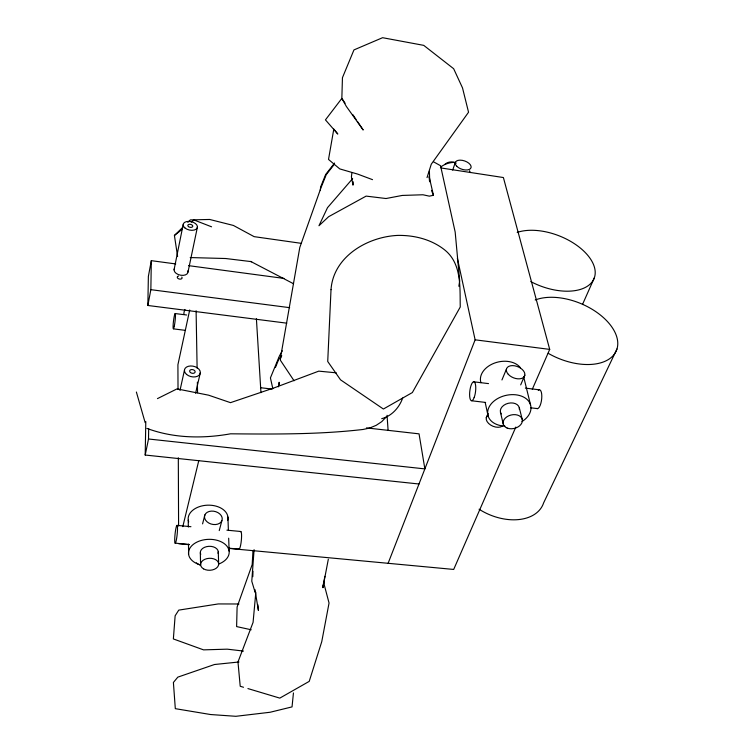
<?xml version="1.0" encoding="UTF-8"?>
<svg xmlns="http://www.w3.org/2000/svg" width="754" height="754" viewBox="0 0 754 754"><rect width="100%" height="100%" fill="white"/><g stroke="black" fill="none" stroke-linecap="round" stroke-linejoin="round"><path stroke-width="1.13" d="M418.988 484.002L145.202 455.03L148.519 438.998L148.679 428.621M286.774 323.164L147.85 305.474L150.857 289.668L151.318 260.667L175.748 263.938M145.202 455.03L145.795 421.571M147.85 305.474L148.368 276.388L151.318 260.667M252.995 550.59L252.194 564.548L237.105 606.989L236.615 626.583L251.205 629.769M254.089 549.657L251.77 581.202L255.097 592.248M320.327 190.338L320.582 187.096L325.681 174.466L334.578 163.053M255.823 592.333L253.08 622.352L237.981 661.955L240.215 686.272L243.514 687.262M353.296 181.855L352.985 185.154L351.421 176.898L351.882 172.741M293.447 692.945L292.034 706.894L270.111 712.257L235.879 716.3L210.62 714.538L175.314 708.666L173.401 682.455L177.831 677.13L214.475 664.51L238.999 661.984M324.851 576.32L322.919 587.686L323.626 582.465L329.046 603.03L321.751 641.682L309.215 681.38L279.809 698.119L247.915 688.572M278.405 386.83L279.14 382.259L279.319 384.351M458.837 286.266L459.695 281.025L455.171 232.043L440.543 165.72L433.531 161.818M294.06 380.779L280.413 360.28L280.309 358.904L299.79 247.472L321.138 187.322L326.237 174.683L334.456 164.155M252.986 571.249L252.797 576.697M322.995 587.093L328.329 559.214M275.417 367.556L279.31 357.952M174.07 269.743L183.156 224.635M188.01 272.006L197.435 227.029M189.706 309.979L177.916 364.738L178.019 389.469M179.989 390.459L184.438 370.242M195.597 393.277L200.347 372.636M182.798 526.65L198.764 460.694M202.581 523.879L204.852 514.973M219.235 530.599L221.902 520.628A9.001 6.569 14 0 0 211.214 511.118A9.001 6.569 14 0 0 206.973 521.74A9.001 6.569 14 0 0 221.902 520.628M427.028 177.605L431.269 164.212L468.545 112.233L462.513 87.907L453.654 68.718L423.739 45.363L382.589 37.7L353.946 49.924L342.448 77.69L341.845 98.406L346.312 106.38L363.192 129.99L357.368 121.375M452.692 170.112L455.303 162.468M402.664 398.027C399.337 407.594 391.722 416.076 381.703 418.668M388.112 563.304L475.124 339.818L457.358 258.226M486.273 417.688L488.064 413.371M501.947 379.95L506.424 369.177M520.675 384.908L524.812 375.238M515.821 427.056L453.691 569.44L228.98 548.412M532.286 389.3L549.704 349.394L503.389 177.539L441.052 167.972M582.465 304.559L594.35 277.802M280.309 358.904L281.732 355.709M616.951 348.998L543.606 502.918A46.145 30.678 23.9 0 1 479.073 509.223M282.326 350.817L279.451 355.907L270.422 377.895L272.825 388.678M352.636 178.632L327.509 207.67L318.961 225.738L328.621 216.7L366.133 196.106L386.029 198.528L402.231 195.437L422.966 194.768L429.328 196.153L433.446 195.286L429.139 176.559L429.478 180.941M386.01 417.198L381.75 421.627L376.237 425.303L369.846 427.97M177.614 256.53L174.41 235.465L182.788 227.284M187.821 222.373L190.338 219.914L209.659 219.461L233.41 225.455L254.136 236.652L301.468 243.363M174.41 235.465L182.421 229.131M191.318 222.091L193.985 219.98L211.563 226.803M157.454 398.621L177.002 388.894L208.594 395.181L230.488 402.655L273.9 387.971L318.763 371.138L336.246 372.825M369.385 428.121L362.994 429.469C319.027 434.577 274.72 434.191 230.535 433.814C202.713 438.79 173.637 438.328 146.917 428.404M190.215 257.566L225.682 258.518L251.629 261.666L250.648 261.412L293.57 283.768M238.943 603.992L218.302 603.935L178.755 610.118L175.135 615.801L173.363 638.94L203.533 649.863L227.274 649.166L243.495 651.07M175.173 543.153L189.103 544.454M228.575 548.149L239.018 549.129M178.67 543.709L189.197 544.69M177.039 525.368A8.944 1.056 -84.1 0 1 176.559 538.856A8.944 1.056 -84.1 0 1 174.739 538.563A8.944 1.056 -84.1 0 1 177.039 525.368L190.951 526.707M226.897 530.166L240.818 531.504M148.519 438.998L424.87 468.894L419.045 433.852L366.453 427.895M260.488 387.707L272.119 389.073M471.806 400.789L485.642 402.438M530.609 407.791L537.527 408.621M473.54 381.788L488.517 383.616M525.368 388.112L539.185 389.799M173.382 328.867L184.909 330.299M175.145 313.551L186.662 315.002M150.857 289.668L289.649 307.66M475.124 339.818L549.704 349.394M188.547 265.644L283.975 278.414M372.523 179.659L357.735 174.127L339.762 168.905L328.518 159.433L333.805 129.066L337.801 134.042L325.445 119.877L341.845 98.406L345.087 103.194M352.844 114.674L356.077 119.462M431.476 190.366L433.446 195.286M136.38 392.023L145.154 422.598M519.299 407.735L522.239 419.441M523.71 377.038L530.552 404.851M500.458 412.306L503.238 424.031M485.265 402.806L488.149 416.199M254.918 589.487L258.396 610.401L257.859 604.727M387.047 415.322L388.103 430.43M256.398 318.716L260.959 392.646M227.925 517.046L228.377 529.968M228.679 538.196L229.141 551.127M429.394 171.356L429.752 181.789M218.264 551.824L218.669 563.794M200.328 552.823L200.592 564.812M196.097 310.723L197.114 368.131M197.369 382.193L197.557 392.74M188.246 520.194L188.321 527.037M188.5 544.124L188.604 554.379M178.312 457.753L178.594 526.047M183.872 314.314A17.323 13.214 -0.3 0 1 184.975 309.498M444.737 164.447A8.115 6.513 -14.6 0 1 456.113 163.288M440.421 167.275A18.511 14.967 -15.4 0 1 455.736 162.43M469.516 170.743A18.511 14.967 -15.4 0 1 470.213 172.581M501.212 413.955A9.689 6.899 -13.5 0 1 508.224 403.296A9.689 6.899 -13.5 0 1 519.393 409.545M504.907 426.104A21.96 15.363 -12.7 0 1 489.789 405.793A21.96 15.363 -12.7 0 1 523.248 396.887A21.96 15.363 -12.7 0 1 522.013 421.552M480.939 382.712A21.461 15.344 -13 0 1 494.379 363.136A21.461 15.344 -13 0 1 520.496 367.839M538.29 390.289A9.491 3.252 -82.9 0 1 541.711 398.612A9.491 3.252 -82.9 0 1 536.688 408.442M502.296 426.161A9.434 6.023 22.5 0 1 490.581 425.02A9.434 6.023 22.5 0 1 486.924 416.255M200.752 554.35A8.982 5.994 -2.4 0 1 208.858 546.32A8.982 5.994 -2.4 0 1 218.066 553.389M200.413 564.906A20.358 13.289 -2.1 0 1 192.524 545.029A20.358 13.289 -2.1 0 1 224.174 543.559A20.358 13.289 -2.1 0 1 218.726 564.049M188.679 521.909A19.924 13.327 -1.9 0 1 207.548 505.18A19.924 13.327 -1.9 0 1 227.67 520.514M240.422 531.759A8.86 1.414 -84.3 0 1 241.318 540.571A8.86 1.414 -84.3 0 1 238.688 548.752M200.178 565.029A8.756 6.569 13.7 0 1 196.351 562.823M517.187 232.43A48.115 26.748 21.4 0 1 577.753 246.03A48.115 26.748 21.4 0 1 588.638 285.37A48.115 26.748 21.4 0 1 530.807 281.61M535.217 300.007A50.829 29.595 22.7 0 1 599.571 314.38A50.829 29.595 22.7 0 1 610.269 358.254A50.829 29.595 22.7 0 1 548.205 353.306M181.78 277.104A2.441 1.508 12.4 0 1 181.186 278.952A2.441 1.508 12.4 0 1 178.085 278.499A2.441 1.508 12.4 0 1 177.605 276.501M178.001 276.237A2.441 1.508 12.4 0 1 178.5 276.068M187.84 270.837A7.078 4.335 12.5 0 1 180.743 275.238A7.078 4.335 12.5 0 1 174.391 268.65M331.015 289.687L327.726 361.486L340.535 379.827L383.39 409.026L412.363 392.551L460.251 307.01C459.817 286.793 461.948 262.873 443.701 249.15C430.647 239.254 414.389 235.239 398.197 235.389C367.707 236.567 333.23 256.52 331.015 289.687M174.231 326.425A7.719 0.792 -83.2 0 0 175.333 313.739A7.719 0.792 -83.2 0 0 173.25 323.447A7.719 0.792 -83.2 0 0 174.231 326.425M456.726 166.229A8.285 4.383 18.7 0 0 470.458 168.651A8.285 4.383 18.7 0 0 462.325 160.348A8.285 4.383 18.7 0 0 456.726 166.229M507.15 428.055A9.774 6.899 -13.4 0 0 522.334 421.25A9.774 6.899 -13.4 0 0 508.724 415.812A9.774 6.899 -13.4 0 0 507.15 428.055M474.181 397.499A9.585 2.875 -83 0 0 474.275 381.929A9.585 2.875 -83 0 0 469.61 394.427A9.585 2.875 -83 0 0 474.181 397.499M508.262 374.286A9.717 5.957 22.2 0 0 524.19 376.67A9.717 5.957 22.2 0 0 514.369 365.756A9.717 5.957 22.2 0 0 508.262 374.286M203.523 568.846A9.048 5.994 -2.4 0 0 218.472 565.359A9.048 5.994 -2.4 0 0 206.907 558.629A9.048 5.994 -2.4 0 0 203.523 568.846M186.577 374.427A8.068 5.325 12.8 0 0 200.008 373.984A8.068 5.325 12.8 0 0 190.583 365.973A8.068 5.325 12.8 0 0 186.577 374.427M190.423 372.504A2.799 1.847 12.8 0 0 195.05 372.278A2.799 1.847 12.8 0 0 191.704 369.545A2.799 1.847 12.8 0 0 190.423 372.504M185.069 228.066A7.267 4.279 12.7 0 0 197.133 228.104A7.267 4.279 12.7 0 0 188.679 221.374A7.267 4.279 12.7 0 0 185.069 228.066M188.528 226.634A2.516 1.489 12.7 0 0 192.685 226.586A2.516 1.489 12.7 0 0 189.688 224.287A2.516 1.489 12.7 0 0 188.528 226.634"/></g></svg>
